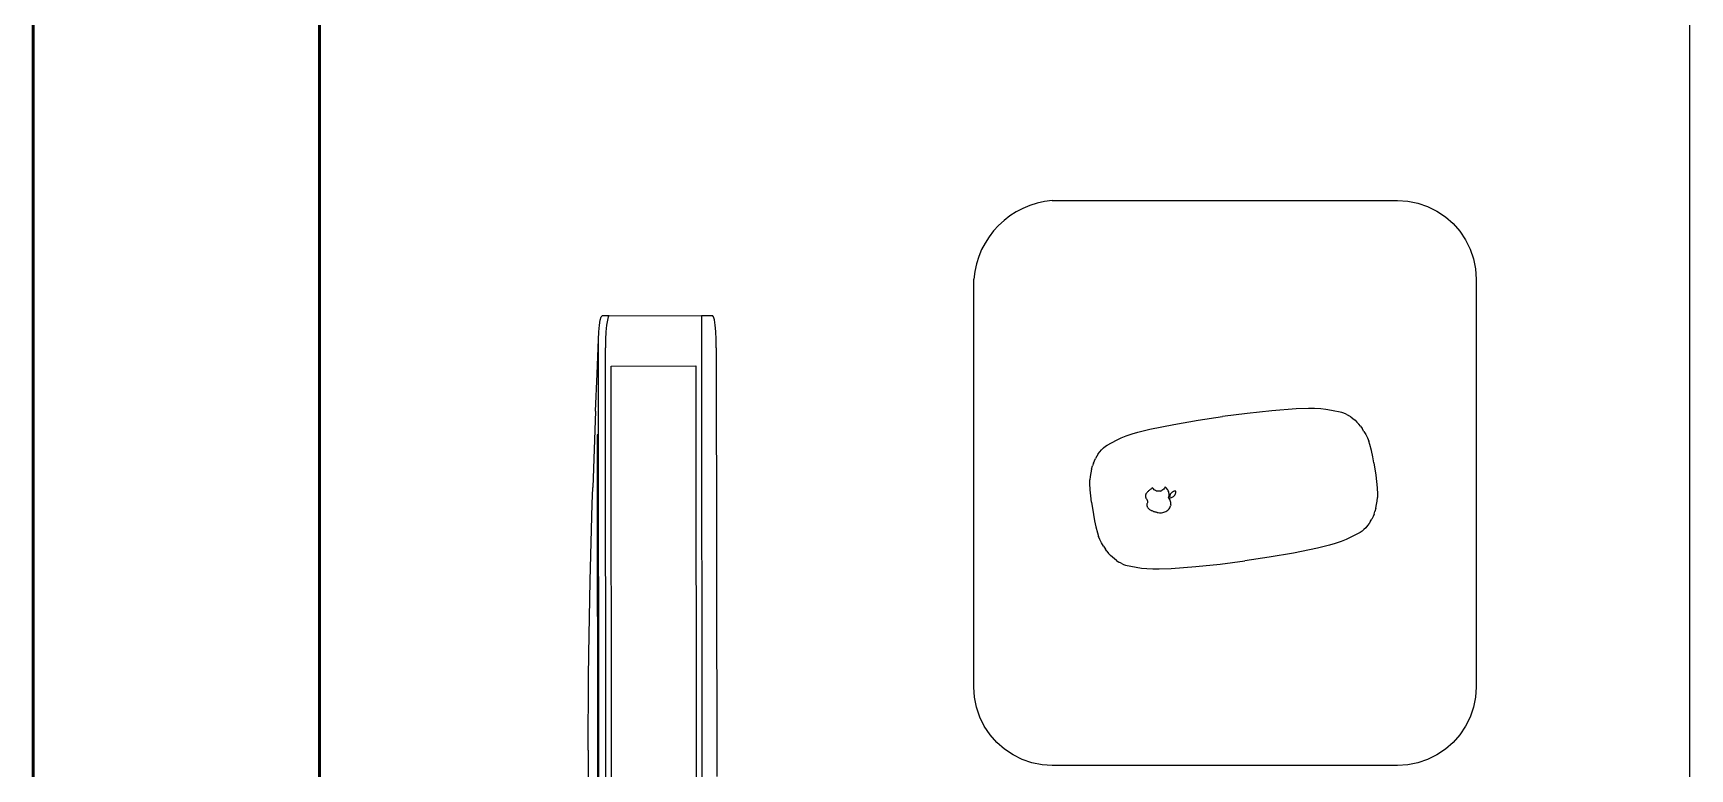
# Model space of a CAD drawing. Header units: millimetres. Extents: x 44692 to 659456, y -26273 to 96111.
# Drawn here: x 148411 to 148990, y -15237 to -14980 of the extents above; entities that cross this region are included whole.
import ezdxf

# ---------------------------------------------------------------- set-up
doc = ezdxf.new("R2010")
doc.units = ezdxf.units.MM
doc.header["$LTSCALE"] = 100
doc.layers.add('Muebles', color=112, linetype='Continuous')
doc.layers.add('Paredes', color=7, linetype='Continuous', lineweight=50)

msp = doc.modelspace()

# ---------------------------------------------------------------- linework, layer by layer
at = {"layer": 'Muebles'}
for p, q in [((148990.322, -16017.233), (148990.322, -14417.233)), ((148767.547, -15038.383), (148888.204, -15038.383)), ((148888.204, -15038.383), (148891.783, -15038.618)), ((148891.783, -15038.618), (148895.301, -15039.318)), ((148895.301, -15039.318), (148898.698, -15040.471)), ((148898.698, -15040.471), (148901.915, -15042.057)), ((148901.915, -15042.057), (148904.897, -15044.05)), ((148904.897, -15044.05), (148907.594, -15046.415)), ((148907.594, -15046.415), (148909.959, -15049.112)), ((148909.959, -15049.112), (148911.952, -15052.094)), ((148911.952, -15052.094), (148913.539, -15055.311)), ((148913.539, -15055.311), (148914.692, -15058.708)), ((148914.692, -15058.708), (148915.391, -15062.226)), ((148740.125, -15208.399), (148740.125, -15065.805)), ((148915.391, -15062.226), (148915.626, -15065.805)), ((148915.626, -15065.805), (148915.626, -15208.399)), ((148609.627, -15080.154), (148609.949, -15079.033)), ((148609.949, -15079.033), (148610.294, -15078.65)), ((148612.758, -15078.645), (148610.294, -15078.65)), ((148612.412, -15079.028), (148612.091, -15080.149)), ((148612.758, -15078.645), (148612.412, -15079.028)), ((148612.758, -15078.645), (148644.964, -15078.58)), ((148644.964, -15078.58), (148648.809, -15078.573)), ((148644.964, -15078.58), (148645.436, -15549.564)), ((148649.155, -15078.954), (148648.809, -15078.573)), ((148649.479, -15080.074), (148649.155, -15078.954)), ((148609.011, -15086.964), (148609.142, -15084.259)), ((148609.142, -15084.259), (148609.352, -15081.936)), ((148609.352, -15081.936), (148609.627, -15080.154)), ((148611.606, -15084.254), (148611.475, -15086.959)), ((148611.816, -15081.931), (148611.606, -15084.254)), ((148612.091, -15080.149), (148611.816, -15081.931)), ((148649.757, -15081.855), (148649.479, -15080.074)), ((148649.972, -15084.177), (148649.757, -15081.855)), ((148650.108, -15086.882), (148649.972, -15084.177)), ((148608.51, -15098.936), (148609.011, -15086.964)), ((148608.969, -15089.867), (148609.011, -15086.964)), ((148609.419, -15538.422), (148608.969, -15089.867)), ((148611.475, -15086.959), (148611.432, -15089.862)), ((148611.882, -15538.417), (148611.432, -15089.862)), ((148650.157, -15089.784), (148650.108, -15086.882)), ((148650.157, -15089.784), (148650.307, -15239.667)), ((148613.434, -15096.235), (148643.021, -15096.175)), ((148613.872, -15532.958), (148613.434, -15096.235)), ((148643.021, -15096.175), (148643.46, -15532.899)), ((148607.941, -15111.997), (148608.51, -15098.936)), ((148607.941, -15111.997), (148606.987, -15138.657)), ((148818.505, -15115.149), (148827.051, -15113.855)), ((148835.629, -15112.768), (148827.051, -15113.855)), ((148844.207, -15111.877), (148835.629, -15112.768)), ((148852.758, -15111.182), (148844.207, -15111.877)), ((148857.027, -15111.078), (148852.758, -15111.182)), ((148859.167, -15111.057), (148857.027, -15111.078)), ((148861.325, -15111.16), (148859.167, -15111.057)), ((148863.188, -15111.364), (148861.325, -15111.16)), ((148865.07, -15111.691), (148863.188, -15111.364)), ((148868.718, -15112.426), (148865.07, -15111.691)), ((148869.397, -15112.628), (148868.718, -15112.426)), ((148870.248, -15113.03), (148869.397, -15112.628)), ((148870.248, -15113.03), (148871.071, -15113.487)), ((148871.863, -15113.995), (148871.071, -15113.487)), ((148795.438, -15119.918), (148797.494, -15119.356)), ((148797.494, -15119.356), (148801.616, -15118.293)), ((148801.616, -15118.293), (148810.017, -15116.631)), ((148810.017, -15116.631), (148818.505, -15115.149)), ((148871.863, -15113.995), (148872.619, -15114.552)), ((148872.619, -15114.552), (148873.337, -15115.157)), ((148873.337, -15115.157), (148874.014, -15115.806)), ((148874.647, -15116.498), (148874.014, -15115.806)), ((148875.232, -15117.227), (148874.647, -15116.498)), ((148875.232, -15117.227), (148875.768, -15117.993)), ((148876.444, -15119.072), (148875.768, -15117.993)), ((148876.444, -15119.072), (148877.081, -15120.173)), ((148608.747, -15120.282), (148608.533, -15120.282)), ((148608.533, -15120.282), (148608.654, -15247.532)), ((148608.872, -15247.491), (148608.747, -15120.282)), ((148784.161, -15126.189), (148784.766, -15125.487)), ((148784.766, -15125.487), (148785.417, -15124.825)), ((148785.417, -15124.825), (148786.111, -15124.208)), ((148786.111, -15124.208), (148786.701, -15123.83)), ((148786.701, -15123.83), (148789.974, -15122.133)), ((148789.974, -15122.133), (148791.678, -15121.307)), ((148791.678, -15121.307), (148793.401, -15120.604)), ((148793.401, -15120.604), (148795.438, -15119.918)), ((148877.081, -15120.173), (148877.677, -15121.296)), ((148877.677, -15121.296), (148878.169, -15122.448)), ((148878.557, -15123.627), (148878.169, -15122.448)), ((148879.079, -15125.765), (148878.557, -15123.627)), ((148781.303, -15132.3), (148781.626, -15131.083)), ((148781.908, -15130.203), (148781.626, -15131.083)), ((148781.908, -15130.203), (148782.249, -15129.345)), ((148782.249, -15129.345), (148782.646, -15128.51)), ((148783.099, -15127.704), (148782.646, -15128.51)), ((148783.604, -15126.929), (148783.099, -15127.704)), ((148783.604, -15126.929), (148784.161, -15126.189)), ((148879.539, -15127.913), (148879.079, -15125.765)), ((148879.935, -15130.07), (148879.539, -15127.913)), ((148879.935, -15130.07), (148880.602, -15134.4)), ((148780.653, -15137.239), (148780.669, -15136.004)), ((148780.793, -15134.767), (148780.669, -15136.004)), ((148781.025, -15133.529), (148780.793, -15134.767)), ((148781.303, -15132.3), (148781.025, -15133.529)), ((148880.602, -15134.4), (148880.873, -15136.574)), ((148880.873, -15136.574), (148881.081, -15138.757)), ((148606.813, -15144.395), (148606.987, -15138.657)), ((148780.798, -15139.431), (148780.653, -15137.239)), ((148781.006, -15141.613), (148780.798, -15139.431)), ((148781.276, -15143.787), (148781.006, -15141.613)), ((148800.125, -15141.439), (148800.112, -15141.623)), ((148800.112, -15141.623), (148800.12, -15141.808)), ((148800.12, -15141.808), (148800.148, -15141.991)), ((148800.159, -15141.257), (148800.125, -15141.439)), ((148800.148, -15141.991), (148800.196, -15142.17)), ((148800.213, -15141.081), (148800.159, -15141.257)), ((148800.196, -15142.17), (148800.264, -15142.343)), ((148800.286, -15140.911), (148800.213, -15141.081)), ((148800.264, -15142.343), (148800.35, -15142.508)), ((148800.377, -15140.75), (148800.286, -15140.911)), ((148800.35, -15142.508), (148800.454, -15142.663)), ((148800.535, -15140.556), (148800.377, -15140.75)), ((148800.454, -15142.663), (148800.575, -15142.806)), ((148800.693, -15140.372), (148800.535, -15140.556)), ((148800.575, -15142.806), (148800.625, -15142.899)), ((148800.86, -15140.19), (148800.693, -15140.372)), ((148801.033, -15140.014), (148800.86, -15140.19)), ((148801.211, -15139.843), (148801.033, -15140.014)), ((148801.395, -15139.677), (148801.211, -15139.843)), ((148801.583, -15139.518), (148801.395, -15139.677)), ((148801.777, -15139.364), (148801.583, -15139.518)), ((148801.976, -15139.216), (148801.777, -15139.364)), ((148802.179, -15139.074), (148801.976, -15139.216)), ((148802.386, -15138.939), (148802.179, -15139.074)), ((148802.598, -15138.81), (148802.386, -15138.939)), ((148802.867, -15139.174), (148802.598, -15138.81)), ((148803.2, -15139.484), (148802.867, -15139.174)), ((148803.586, -15139.727), (148803.2, -15139.484)), ((148804.011, -15139.895), (148803.586, -15139.727)), ((148804.459, -15139.982), (148804.011, -15139.895)), ((148804.915, -15139.986), (148804.459, -15139.982)), ((148805.363, -15139.905), (148804.915, -15139.986)), ((148805.363, -15139.905), (148805.786, -15139.743)), ((148806.171, -15139.506), (148805.786, -15139.743)), ((148806.502, -15139.201), (148806.171, -15139.506)), ((148806.769, -15138.84), (148806.502, -15139.201)), ((148806.962, -15138.436), (148806.769, -15138.84)), ((148807.248, -15138.658), (148806.962, -15138.436)), ((148807.507, -15138.91), (148807.248, -15138.658)), ((148807.737, -15139.188), (148807.507, -15138.91)), ((148807.931, -15139.484), (148807.737, -15139.188)), ((148808.097, -15139.808), (148807.931, -15139.484)), ((148808.224, -15140.143), (148808.097, -15139.808)), ((148808.16, -15142.241), (148808.269, -15141.902)), ((148808.395, -15142.541), (148808.16, -15142.241)), ((148808.312, -15140.489), (148808.224, -15140.143)), ((148808.269, -15141.902), (148808.339, -15141.553)), ((148808.361, -15140.843), (148808.312, -15140.489)), ((148808.339, -15141.553), (148808.37, -15141.199)), ((148808.37, -15141.199), (148808.361, -15140.843)), ((148808.593, -15142.866), (148808.395, -15142.541)), ((148808.583, -15141.733), (148808.559, -15142.041)), ((148808.559, -15142.041), (148808.579, -15142.349)), ((148808.579, -15142.349), (148808.878, -15142.297)), ((148808.652, -15141.433), (148808.583, -15141.733)), ((148808.75, -15143.211), (148808.593, -15142.866)), ((148808.763, -15141.145), (148808.652, -15141.433)), ((148808.915, -15140.876), (148808.763, -15141.145)), ((148808.878, -15142.297), (148809.168, -15142.21)), ((148809.104, -15140.631), (148808.915, -15140.876)), ((148809.326, -15140.415), (148809.104, -15140.631)), ((148809.168, -15142.21), (148809.444, -15142.089)), ((148809.578, -15140.233), (148809.326, -15140.415)), ((148809.444, -15142.089), (148809.703, -15141.935)), ((148809.854, -15140.088), (148809.578, -15140.233)), ((148809.703, -15141.935), (148809.941, -15141.752)), ((148810.149, -15139.984), (148809.854, -15140.088)), ((148809.941, -15141.752), (148810.154, -15141.541)), ((148810.456, -15139.921), (148810.149, -15139.984)), ((148810.154, -15141.541), (148810.34, -15141.307)), ((148810.34, -15141.307), (148810.495, -15141.051)), ((148810.77, -15139.902), (148810.456, -15139.921)), ((148810.495, -15141.051), (148810.616, -15140.779)), ((148810.616, -15140.779), (148810.704, -15140.494)), ((148810.704, -15140.494), (148810.755, -15140.2)), ((148810.755, -15140.2), (148810.77, -15139.902)), ((148881.081, -15138.757), (148881.225, -15140.948)), ((148881.086, -15143.42), (148881.21, -15142.183)), ((148881.225, -15140.948), (148881.21, -15142.183)), ((148606.1, -15171.251), (148606.813, -15144.395)), ((148781.276, -15143.787), (148781.944, -15148.118)), ((148781.944, -15148.118), (148782.34, -15150.274)), ((148800.616, -15144.607), (148800.614, -15144.809)), ((148800.614, -15144.809), (148800.635, -15145.01)), ((148800.642, -15144.407), (148800.616, -15144.607)), ((148800.625, -15142.899), (148800.669, -15142.995)), ((148800.635, -15145.01), (148800.679, -15145.207)), ((148800.691, -15144.212), (148800.642, -15144.407)), ((148800.669, -15142.995), (148800.707, -15143.093)), ((148800.679, -15145.207), (148800.746, -15145.398)), ((148800.763, -15144.024), (148800.691, -15144.212)), ((148800.707, -15143.093), (148800.739, -15143.193)), ((148800.739, -15143.193), (148800.765, -15143.295)), ((148800.746, -15145.398), (148800.834, -15145.581)), ((148800.783, -15143.921), (148800.763, -15144.024)), ((148800.765, -15143.295), (148800.784, -15143.399)), ((148800.796, -15143.817), (148800.783, -15143.921)), ((148800.784, -15143.399), (148800.796, -15143.503)), ((148800.796, -15143.503), (148800.803, -15143.608)), ((148800.803, -15143.712), (148800.796, -15143.817)), ((148800.803, -15143.608), (148800.803, -15143.712)), ((148800.834, -15145.581), (148800.944, -15145.753)), ((148800.944, -15145.753), (148801.072, -15145.912)), ((148801.072, -15145.912), (148801.218, -15146.055)), ((148801.218, -15146.055), (148801.379, -15146.182)), ((148801.379, -15146.182), (148801.565, -15146.307)), ((148801.565, -15146.307), (148801.755, -15146.425)), ((148801.755, -15146.425), (148801.949, -15146.538)), ((148801.949, -15146.538), (148802.147, -15146.644)), ((148802.147, -15146.644), (148802.348, -15146.744)), ((148802.348, -15146.744), (148802.552, -15146.837)), ((148802.552, -15146.837), (148802.759, -15146.924)), ((148802.759, -15146.924), (148802.969, -15147.004)), ((148802.969, -15147.004), (148803.182, -15147.077)), ((148803.182, -15147.077), (148803.396, -15147.143)), ((148803.396, -15147.143), (148803.661, -15147.213)), ((148803.661, -15147.213), (148803.832, -15147.254)), ((148804.205, -15147.364), (148803.832, -15147.254)), ((148804.205, -15147.364), (148804.587, -15147.44)), ((148804.587, -15147.44), (148804.975, -15147.484)), ((148804.975, -15147.484), (148805.364, -15147.493)), ((148805.364, -15147.493), (148805.752, -15147.468)), ((148805.752, -15147.468), (148806.136, -15147.41)), ((148806.136, -15147.41), (148806.512, -15147.318)), ((148806.512, -15147.318), (148806.879, -15147.193)), ((148806.879, -15147.193), (148807.233, -15147.037)), ((148807.233, -15147.037), (148807.57, -15146.851)), ((148807.57, -15146.851), (148807.89, -15146.635)), ((148807.89, -15146.635), (148808.188, -15146.393)), ((148808.188, -15146.393), (148808.419, -15146.094)), ((148808.419, -15146.094), (148808.612, -15145.77)), ((148808.612, -15145.77), (148808.764, -15145.426)), ((148808.864, -15143.572), (148808.75, -15143.211)), ((148808.764, -15145.426), (148808.874, -15145.066)), ((148808.935, -15143.943), (148808.864, -15143.572)), ((148808.94, -15144.696), (148808.874, -15145.066)), ((148808.96, -15144.319), (148808.935, -15143.943)), ((148808.94, -15144.696), (148808.96, -15144.319)), ((148879.971, -15147.984), (148879.63, -15148.843)), ((148879.971, -15147.984), (148880.253, -15147.105)), ((148880.576, -15145.887), (148880.253, -15147.105)), ((148880.576, -15145.887), (148880.854, -15144.658)), ((148880.854, -15144.658), (148881.086, -15143.42)), ((148782.34, -15150.274), (148782.8, -15152.422)), ((148782.8, -15152.422), (148783.322, -15154.561)), ((148875.178, -15154.357), (148871.905, -15156.054)), ((148875.768, -15153.979), (148875.178, -15154.357)), ((148876.462, -15153.362), (148875.768, -15153.979)), ((148877.113, -15152.701), (148876.462, -15153.362)), ((148877.718, -15151.998), (148877.113, -15152.701)), ((148878.275, -15151.258), (148877.718, -15151.998)), ((148878.78, -15150.483), (148878.275, -15151.258)), ((148878.78, -15150.483), (148879.233, -15149.677)), ((148879.63, -15148.843), (148879.233, -15149.677)), ((148783.322, -15154.561), (148783.709, -15155.74)), ((148784.202, -15156.891), (148783.709, -15155.74)), ((148784.798, -15158.014), (148784.202, -15156.891)), ((148785.435, -15159.116), (148784.798, -15158.014)), ((148785.435, -15159.116), (148786.111, -15160.194)), ((148786.647, -15160.96), (148786.111, -15160.194)), ((148860.263, -15159.894), (148851.861, -15161.556)), ((148864.385, -15158.832), (148860.263, -15159.894)), ((148866.441, -15158.269), (148864.385, -15158.832)), ((148868.478, -15157.583), (148866.441, -15158.269)), ((148870.201, -15156.881), (148868.478, -15157.583)), ((148871.905, -15156.054), (148870.201, -15156.881)), ((148786.647, -15160.96), (148787.232, -15161.69)), ((148787.232, -15161.69), (148787.865, -15162.381)), ((148788.541, -15163.03), (148787.865, -15162.381)), ((148789.26, -15163.635), (148788.541, -15163.03)), ((148790.016, -15164.193), (148789.26, -15163.635)), ((148790.016, -15164.193), (148790.808, -15164.701)), ((148791.631, -15165.157), (148790.808, -15164.701)), ((148791.631, -15165.157), (148792.482, -15165.56)), ((148792.482, -15165.56), (148793.161, -15165.761)), ((148793.161, -15165.761), (148796.809, -15166.496)), ((148817.672, -15166.31), (148826.25, -15165.419)), ((148826.25, -15165.419), (148834.828, -15164.332)), ((148843.374, -15163.038), (148834.828, -15164.332)), ((148851.861, -15161.556), (148843.374, -15163.038)), ((148605.646, -15196.858), (148606.1, -15171.251)), ((148796.809, -15166.496), (148798.691, -15166.824)), ((148798.691, -15166.824), (148800.554, -15167.027)), ((148800.554, -15167.027), (148802.712, -15167.13)), ((148802.712, -15167.13), (148804.852, -15167.109)), ((148804.852, -15167.109), (148809.121, -15167.005)), ((148809.121, -15167.005), (148817.672, -15166.31)), ((148605.536, -15205.127), (148605.646, -15196.858)), ((148605.355, -15230.471), (148605.536, -15205.127)), ((148740.36, -15211.979), (148740.125, -15208.399)), ((148741.06, -15215.497), (148740.36, -15211.979)), ((148915.391, -15211.979), (148914.692, -15215.497)), ((148915.626, -15208.399), (148915.391, -15211.979)), ((148742.213, -15218.893), (148741.06, -15215.497)), ((148914.692, -15215.497), (148913.539, -15218.893)), ((148743.799, -15222.11), (148742.213, -15218.893)), ((148745.792, -15225.093), (148743.799, -15222.11)), ((148911.952, -15222.11), (148909.959, -15225.093)), ((148913.539, -15218.893), (148911.952, -15222.11)), ((148748.157, -15227.79), (148745.792, -15225.093)), ((148750.854, -15230.155), (148748.157, -15227.79)), ((148907.594, -15227.79), (148904.897, -15230.155)), ((148909.959, -15225.093), (148907.594, -15227.79)), ((148605.355, -15230.471), (148605.351, -15248.156)), ((148753.836, -15232.148), (148750.854, -15230.155)), ((148757.053, -15233.734), (148753.836, -15232.148)), ((148760.45, -15234.887), (148757.053, -15233.734)), ((148763.968, -15235.587), (148760.45, -15234.887)), ((148895.301, -15234.887), (148891.783, -15235.587)), ((148898.698, -15233.734), (148895.301, -15234.887)), ((148901.915, -15232.148), (148898.698, -15233.734)), ((148904.897, -15230.155), (148901.915, -15232.148)), ((148767.547, -15235.821), (148763.968, -15235.587)), ((148888.204, -15235.821), (148767.547, -15235.821)), ((148891.783, -15235.587), (148888.204, -15235.821))]:
    msp.add_line(p, q, dxfattribs=at)
msp.add_arc((148769.912, -15068.17), 29.88, 94.538732, 175.461268, dxfattribs=at)
at = {"layer": 'Paredes'}
for p, q in [((148411.465, -14317.233), (148411.465, -16117.233)), ((148411.465, -16117.233), (148411.465, -14417.233)), ((148511.465, -14417.233), (148511.465, -16017.233))]:
    msp.add_line(p, q, dxfattribs=at)

doc.saveas('drawing.dxf')
